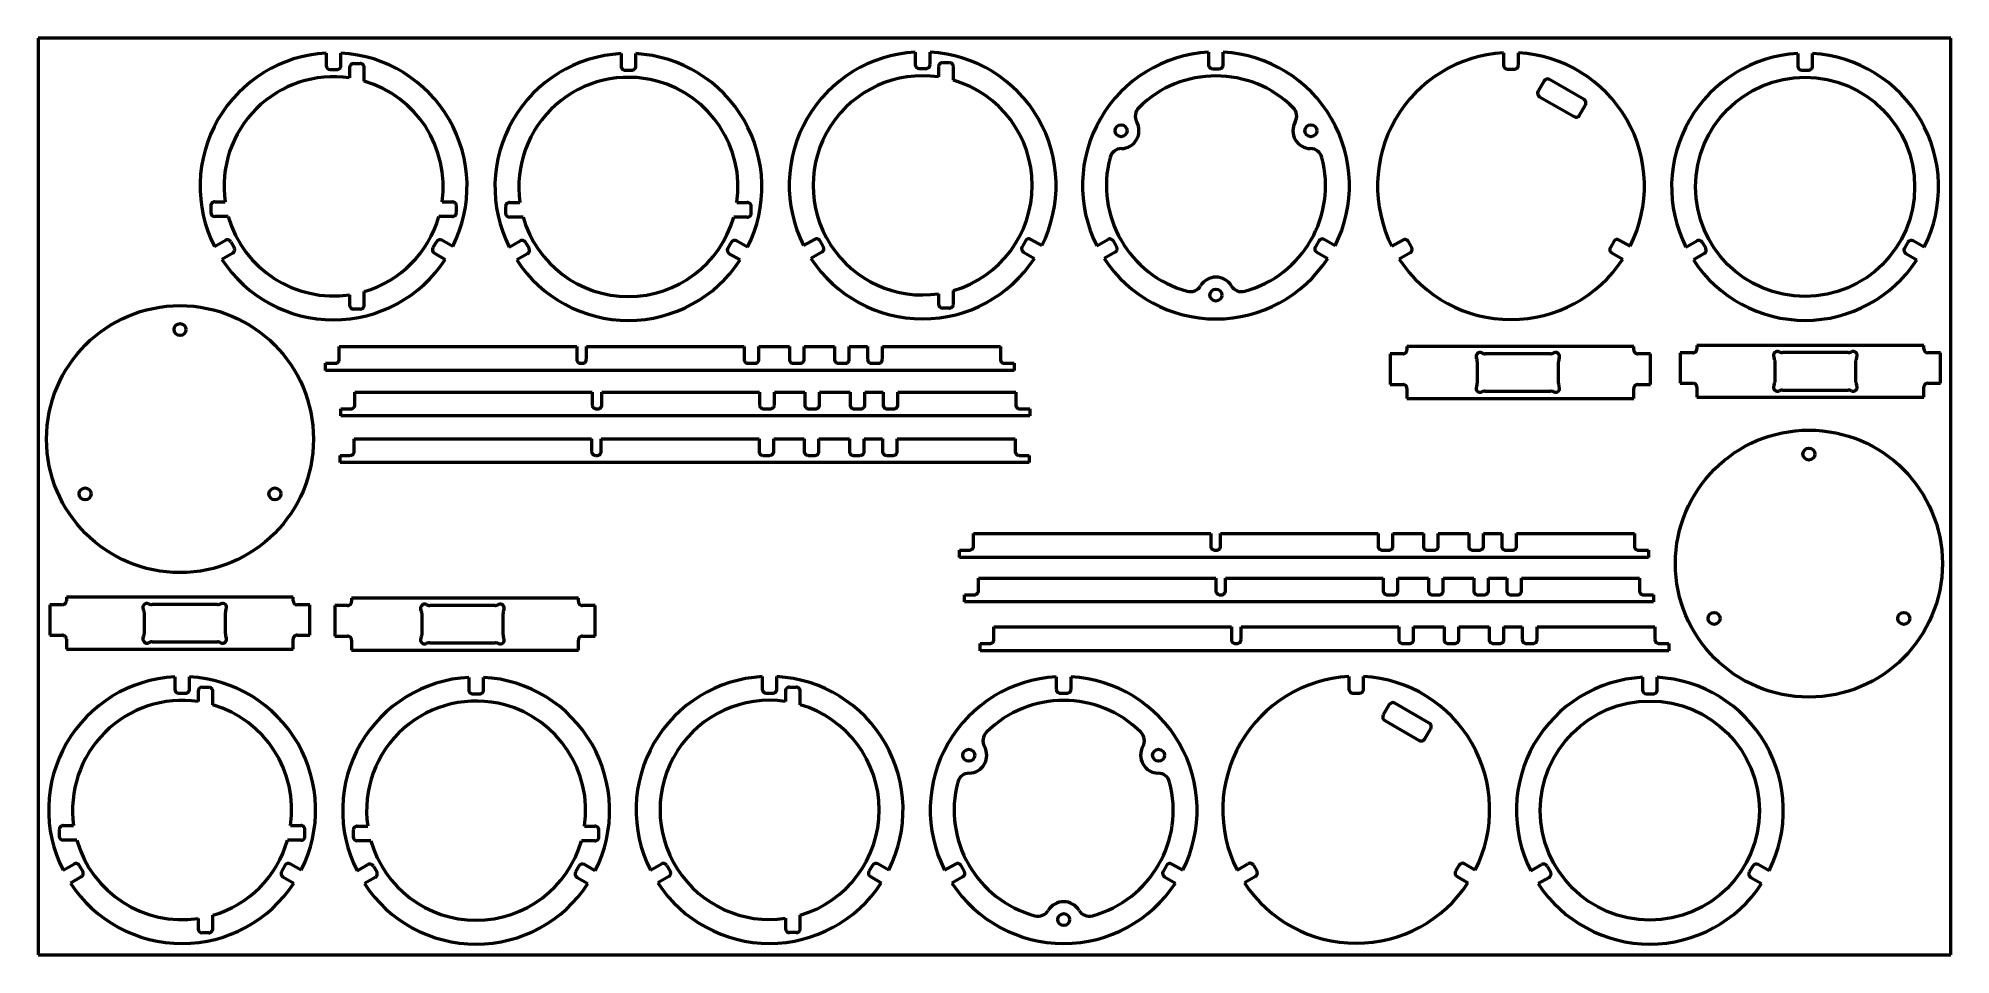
# Model space of a CAD drawing. Extents: x 0 to 480, y 0 to 230.
import ezdxf

# ---------------------------------------------------------------- set-up
doc = ezdxf.new("R2010")
doc.units = 0

msp = doc.modelspace()

# ---------------------------------------------------------------- linework, layer by layer
at = {"color": 7, "lineweight": 50}
for p, q in [((480, 230), (0, 230)), ((0, 230), (0, 0)), ((480, 0), (480, 230)), ((75.564781, 152.625336), (135.16478, 152.625336)), ((137.564789, 152.625336), (177.16478, 152.625336)), ((211.864777, 152.625336), (241.464783, 152.625336)), ((400.472992, 152.630402), (343.528015, 152.630402)), ((473.212494, 152.912292), (416.313507, 152.912292)), ((244.964783, 146.625336), (72.064781, 146.625336)), ((79.453972, 141.202621), (139.05397, 141.202621)), ((141.453979, 141.202621), (181.05397, 141.202621)), ((215.753967, 141.202621), (245.353973, 141.202621)), ((343.528015, 139.630402), (400.472992, 139.630402)), ((416.313507, 139.912292), (473.212494, 139.912292)), ((248.853973, 135.202621), (75.953972, 135.202621)), ((79.295013, 129.513519), (138.89502, 129.513519)), ((141.295013, 129.513519), (180.89502, 129.513519)), ((215.595016, 129.513519), (245.195007, 129.513519)), ((248.695007, 123.513512), (75.795013, 123.513512)), ((234.712296, 105.699532), (294.312286, 105.699532)), ((296.71228, 105.699532), (336.312286, 105.699532)), ((371.012299, 105.699532), (400.612305, 105.699532)), ((404.112305, 99.699532), (231.212296, 99.699532)), ((235.968765, 94.545006), (295.568756, 94.545006)), ((297.96875, 94.545006), (337.568756, 94.545006)), ((372.268768, 94.545006), (401.868774, 94.545006)), ((63.965317, 89.700485), (7.066319, 89.700485)), ((135.576202, 89.474266), (78.631203, 89.474266)), ((405.368774, 88.545006), (232.468765, 88.545006)), ((239.867935, 82.296082), (299.467926, 82.296082)), ((301.86792, 82.296082), (341.467926, 82.296082)), ((376.167938, 82.296082), (405.767944, 82.296082)), ((7.066319, 76.700485), (63.965317, 76.700485)), ((78.631203, 76.474266), (135.576202, 76.474266)), ((409.267944, 76.296082), (236.367935, 76.296082)), ((0, 0), (480, 0))]:
    msp.add_line(p, q, dxfattribs=at)
at = {"color": 7, "lineweight": 50, "ltscale": 0.078722}
for p, q in [((72.271713, 226.290176), (72.271713, 223.141296)), ((75.97171, 223.141296), (75.97171, 226.290176)), ((146.269928, 226.140137), (146.269928, 222.991257)), ((149.96994, 222.991257), (149.96994, 226.140137)), ((220.125778, 226.528412), (220.125778, 223.379532)), ((223.82579, 223.379532), (223.82579, 226.528412)), ((293.731903, 226.499802), (293.731903, 223.350922)), ((297.431915, 223.350922), (297.431915, 226.499802)), ((367.77594, 226.357895), (367.77594, 223.209015)), ((371.475952, 223.209015), (371.475952, 226.357895)), ((441.590393, 226.148911), (441.590393, 223.000031)), ((445.290405, 223.000031), (445.290405, 226.148911)), ((44.229134, 177.718994), (46.956142, 179.293442)), ((104.01429, 177.718994), (101.287277, 179.293442)), ((118.227356, 177.568954), (120.954361, 179.143402)), ((178.012512, 177.568954), (175.285507, 179.143402)), ((192.083206, 177.95723), (194.810211, 179.531677)), ((251.868362, 177.95723), (249.141357, 179.531677)), ((265.689331, 177.928619), (268.416351, 179.503067)), ((325.474487, 177.928619), (322.747467, 179.503067)), ((339.733368, 177.786713), (342.460388, 179.36116)), ((399.518524, 177.786713), (396.791504, 179.36116)), ((413.547821, 177.577728), (416.274841, 179.152176)), ((473.332977, 177.577728), (470.605957, 179.152176)), ((48.806145, 176.089142), (46.079132, 174.514709)), ((99.437279, 176.089142), (102.164291, 174.514709)), ((122.804367, 175.939102), (120.077354, 174.36467)), ((173.435501, 175.939102), (176.162506, 174.36467)), ((196.660217, 176.327377), (193.933197, 174.752945)), ((247.291351, 176.327377), (250.018372, 174.752945)), ((34.260597, 69.767014), (34.260597, 66.618134)), ((37.960594, 66.618134), (37.960594, 69.767014)), ((108.051262, 69.616966), (108.051262, 66.468086)), ((111.751259, 66.468086), (111.751259, 69.616966)), ((181.699539, 69.796272), (181.699539, 66.647392)), ((185.399551, 66.647392), (185.399551, 69.796272)), ((255.513245, 69.767654), (255.513245, 66.618774)), ((259.213257, 66.618774), (259.213257, 69.767654)), ((328.934601, 69.834724), (328.934601, 66.685844)), ((332.634613, 66.685844), (332.634613, 69.834724)), ((402.642365, 69.625732), (402.642365, 66.476852)), ((406.342377, 66.476852), (406.342377, 69.625732)), ((6.218018, 21.195839), (8.945026, 22.770277)), ((10.795027, 19.565983), (8.068016, 17.991545)), ((61.426163, 19.565983), (64.153175, 17.991545)), ((66.003174, 21.195839), (63.276165, 22.770277)), ((80.008682, 21.045795), (82.735687, 22.620234)), ((84.585693, 19.415939), (81.858681, 17.841501)), ((135.216827, 19.415939), (137.943848, 17.841501)), ((139.793839, 21.045795), (137.066833, 22.620234)), ((153.656967, 21.225101), (156.383972, 22.79954)), ((158.233978, 19.595245), (155.506958, 18.020807)), ((208.865112, 19.595245), (211.592133, 18.020807)), ((213.442123, 21.225101), (210.715118, 22.79954)), ((227.470673, 21.196487), (230.197678, 22.770926)), ((232.047684, 19.566631), (229.320679, 17.992193)), ((282.678833, 19.566631), (285.405823, 17.992193)), ((287.255829, 21.196487), (284.528809, 22.770926)), ((300.892029, 21.263554), (303.619049, 22.837992)), ((305.469025, 19.633698), (302.742035, 18.059259)), ((356.100189, 19.633698), (358.827179, 18.059259)), ((360.677185, 21.263554), (357.950165, 22.837992)), ((374.599792, 21.054565), (377.326813, 22.629004)), ((379.176788, 19.424709), (376.449799, 17.850271)), ((429.807953, 19.424709), (432.534943, 17.850271)), ((434.384949, 21.054565), (431.657928, 22.629004))]:
    msp.add_line(p, q, dxfattribs=at)
at = {"color": 7, "lineweight": 50, "ltscale": 0.0425}
for p, q in [((73.271713, 222.141296), (74.97171, 222.141296)), ((79.121712, 223.644363), (80.821709, 223.644363)), ((147.269928, 221.991257), (148.96994, 221.991257)), ((221.125778, 222.379532), (222.82579, 222.379532)), ((226.975784, 223.882599), (228.675781, 223.882599)), ((294.731903, 222.350922), (296.431915, 222.350922)), ((368.77594, 222.209015), (370.475952, 222.209015)), ((442.590393, 222.000031), (444.290405, 222.000031)), ((43.295189, 187.941299), (43.295189, 186.241287)), ((104.948235, 186.241287), (104.948235, 187.941299)), ((117.293411, 187.79126), (117.293411, 186.091248)), ((178.946457, 186.091248), (178.946457, 187.79126)), ((48.322166, 178.927414), (49.172165, 177.45517)), ((99.921257, 178.927414), (99.071259, 177.45517)), ((122.320389, 178.777374), (123.170387, 177.30513)), ((173.919479, 178.777374), (173.069473, 177.30513)), ((196.176239, 179.165649), (197.026245, 177.693405)), ((247.77533, 179.165649), (246.925323, 177.693405)), ((269.782379, 179.137039), (270.632355, 177.664795)), ((321.381439, 179.137039), (320.531464, 177.664795)), ((343.826416, 178.995132), (344.676392, 177.522888)), ((395.425476, 178.995132), (394.5755, 177.522888)), ((417.640869, 178.786148), (418.490845, 177.313904)), ((469.239929, 178.786148), (468.389954, 177.313904)), ((80.821709, 162.038223), (79.121712, 162.038223)), ((228.675781, 162.276459), (226.975784, 162.276459)), ((178.16478, 148.425339), (179.864777, 148.425339)), ((189.514771, 148.425339), (191.214783, 148.425339)), ((200.864777, 148.425339), (202.564789, 148.425339)), ((209.164795, 148.425339), (210.864777, 148.425339)), ((182.05397, 137.002625), (183.753967, 137.002625)), ((193.403961, 137.002625), (195.103973, 137.002625)), ((204.753967, 137.002625), (206.453979, 137.002625)), ((213.053986, 137.002625), (214.753967, 137.002625)), ((181.89502, 125.313515), (183.595016, 125.313515)), ((193.24501, 125.313515), (194.945007, 125.313515)), ((204.595016, 125.313515), (206.295013, 125.313515)), ((212.89502, 125.313515), (214.595016, 125.313515)), ((337.312286, 101.499535), (339.012299, 101.499535)), ((348.662292, 101.499535), (350.362305, 101.499535)), ((360.012299, 101.499535), (361.71228, 101.499535)), ((368.312317, 101.499535), (370.012299, 101.499535)), ((338.568756, 90.345009), (340.268768, 90.345009)), ((349.918762, 90.345009), (351.618774, 90.345009)), ((361.268768, 90.345009), (362.96875, 90.345009)), ((369.568787, 90.345009), (371.268768, 90.345009)), ((342.467926, 78.096085), (344.167938, 78.096085)), ((353.817932, 78.096085), (355.517944, 78.096085)), ((365.167938, 78.096085), (366.86792, 78.096085)), ((373.467957, 78.096085), (375.167938, 78.096085)), ((35.260597, 65.618134), (36.960594, 65.618134)), ((41.110596, 67.121201), (42.810596, 67.121201)), ((109.051262, 65.468086), (110.751259, 65.468086)), ((182.699539, 65.647392), (184.399551, 65.647392)), ((188.549545, 67.150459), (190.249542, 67.150459)), ((256.513245, 65.618774), (258.213257, 65.618774)), ((329.934601, 65.685844), (331.634613, 65.685844)), ((403.642365, 65.476852), (405.342377, 65.476852)), ((5.284073, 31.418131), (5.284073, 29.71813)), ((66.937119, 29.71813), (66.937119, 31.418131)), ((79.074738, 31.268087), (79.074738, 29.568087)), ((140.727783, 29.568087), (140.727783, 31.268087)), ((10.311052, 22.404251), (11.161051, 20.932009)), ((61.910141, 22.404251), (61.060143, 20.932009)), ((84.101715, 22.254208), (84.951714, 20.781965)), ((135.700806, 22.254208), (134.8508, 20.781965)), ((157.75, 22.433514), (158.600006, 20.961271)), ((209.349091, 22.433514), (208.499084, 20.961271)), ((231.563705, 22.4049), (232.413712, 20.932657)), ((283.162781, 22.4049), (282.312805, 20.932657)), ((304.985077, 22.471966), (305.835052, 20.999723)), ((356.584137, 22.471966), (355.734161, 20.999723)), ((378.692841, 22.262978), (379.542816, 20.790735)), ((430.291901, 22.262978), (429.441925, 20.790735)), ((42.810596, 5.515062), (41.110596, 5.515062)), ((190.249542, 5.544325), (188.549545, 5.544325))]:
    msp.add_line(p, q, dxfattribs=at)
at = {"color": 7, "lineweight": 50, "ltscale": 0.064888}
for p, q in [((78.121712, 222.644363), (78.121712, 220.048828)), ((225.975784, 222.882599), (225.975784, 220.287064)), ((78.121712, 165.633759), (78.121712, 163.038223)), ((225.975784, 165.871994), (225.975784, 163.276459)), ((40.110596, 66.121201), (40.110596, 63.525665)), ((187.549545, 66.150459), (187.549545, 63.554928)), ((40.110596, 9.110596), (40.110596, 6.515062)), ((187.549545, 9.139858), (187.549545, 6.544325))]:
    msp.add_line(p, q, dxfattribs=at)
at = {"color": 7, "lineweight": 50, "ltscale": 0.085077}
for p, q in [((81.821709, 219.241287), (81.821709, 222.644363)), ((229.675781, 219.479523), (229.675781, 222.882599)), ((81.821709, 163.038223), (81.821709, 166.441299)), ((229.675781, 163.276459), (229.675781, 166.679535)), ((43.810596, 62.718132), (43.810596, 66.121201)), ((191.249542, 62.747391), (191.249542, 66.150459)), ((43.810596, 6.515062), (43.810596, 9.918131)), ((191.249542, 6.544325), (191.249542, 9.947393))]:
    msp.add_line(p, q, dxfattribs=at)
at = {"color": 7, "lineweight": 50, "ltscale": 0.075}
for p, q in [((377.929779, 219.291702), (376.429779, 216.693619)), ((386.822083, 210.693619), (388.322083, 213.291702)), ((339.08844, 62.768532), (337.58844, 60.170456)), ((347.980774, 54.170456), (349.480774, 56.768532))]:
    msp.add_line(p, q, dxfattribs=at)
at = {"color": 7, "lineweight": 50, "ltscale": 0.250001}
for p, q in [((387.956085, 214.657715), (379.295807, 219.657715)), ((376.795807, 215.327591), (385.456085, 210.327591)), ((349.114746, 58.134556), (340.454468, 63.134556)), ((337.954468, 58.804428), (346.614746, 53.804428))]:
    msp.add_line(p, q, dxfattribs=at)
at = {"color": 7, "lineweight": 50, "ltscale": 0.065112}
for p, q in [((44.295189, 188.941299), (46.899662, 188.941299)), ((101.343765, 188.941299), (103.948235, 188.941299)), ((118.293411, 188.79126), (120.897888, 188.79126)), ((175.34198, 188.79126), (177.946457, 188.79126)), ((6.284073, 32.418129), (8.888546, 32.418129)), ((63.332645, 32.418129), (65.937119, 32.418129)), ((80.074738, 32.268085), (82.679214, 32.268085)), ((137.123306, 32.268085), (139.727783, 32.268085))]:
    msp.add_line(p, q, dxfattribs=at)
at = {"color": 7, "lineweight": 50, "ltscale": 0.084939}
for p, q in [((47.692749, 185.241287), (44.295189, 185.241287)), ((103.948235, 185.241287), (100.550674, 185.241287)), ((121.690971, 185.091248), (118.293411, 185.091248)), ((177.946457, 185.091248), (174.548889, 185.091248)), ((9.681635, 28.71813), (6.284073, 28.71813)), ((65.937119, 28.71813), (62.539558, 28.71813)), ((83.472298, 28.568087), (80.074738, 28.568087)), ((139.727783, 28.568087), (136.330215, 28.568087))]:
    msp.add_line(p, q, dxfattribs=at)
at = {"color": 7, "lineweight": 50, "ltscale": 0.078721}
for p, q in [((270.266327, 176.298767), (267.539337, 174.724335)), ((320.897491, 176.298767), (323.624481, 174.724335)), ((344.310364, 176.15686), (341.583374, 174.582428)), ((394.941528, 176.15686), (397.668518, 174.582428)), ((418.124817, 175.947876), (415.397827, 174.373444)), ((468.755981, 175.947876), (471.482971, 174.373444))]:
    msp.add_line(p, q, dxfattribs=at)
at = {"color": 7, "lineweight": 50, "ltscale": 0.08}
for p, q in [((75.564781, 149.425339), (75.564781, 152.625336)), ((135.16478, 152.625336), (135.16478, 149.425339)), ((137.564789, 149.425339), (137.564789, 152.625336)), ((177.16478, 152.625336), (177.16478, 149.425339)), ((180.864777, 149.425339), (180.864777, 152.625336)), ((188.514771, 152.625336), (188.514771, 149.425339)), ((192.214783, 149.425339), (192.214783, 152.625336)), ((199.864777, 152.625336), (199.864777, 149.425339)), ((203.564789, 149.425339), (203.564789, 152.625336)), ((208.164795, 152.625336), (208.164795, 149.425339)), ((211.864777, 149.425339), (211.864777, 152.625336)), ((241.464783, 152.625336), (241.464783, 149.425339)), ((342.528015, 150.780396), (339.328003, 150.780396)), ((404.673004, 150.780396), (401.472992, 150.780396)), ((415.313507, 151.062286), (412.113495, 151.062286)), ((477.412506, 151.062286), (474.212494, 151.062286)), ((79.453972, 138.002625), (79.453972, 141.202621)), ((139.05397, 141.202621), (139.05397, 138.002625)), ((141.453979, 138.002625), (141.453979, 141.202621)), ((181.05397, 141.202621), (181.05397, 138.002625)), ((184.753967, 138.002625), (184.753967, 141.202621)), ((192.403961, 141.202621), (192.403961, 138.002625)), ((196.103973, 138.002625), (196.103973, 141.202621)), ((203.753967, 141.202621), (203.753967, 138.002625)), ((207.453979, 138.002625), (207.453979, 141.202621)), ((212.053986, 141.202621), (212.053986, 138.002625)), ((215.753967, 138.002625), (215.753967, 141.202621)), ((245.353973, 141.202621), (245.353973, 138.002625)), ((339.328003, 143.130402), (342.528015, 143.130402)), ((401.472992, 143.130402), (404.673004, 143.130402)), ((412.113495, 143.412292), (415.313507, 143.412292)), ((474.212494, 143.412292), (477.412506, 143.412292)), ((79.295013, 126.313515), (79.295013, 129.513519)), ((138.89502, 129.513519), (138.89502, 126.313515)), ((141.295013, 126.313515), (141.295013, 129.513519)), ((180.89502, 129.513519), (180.89502, 126.313515)), ((184.595016, 126.313515), (184.595016, 129.513519)), ((192.24501, 129.513519), (192.24501, 126.313515)), ((195.945007, 126.313515), (195.945007, 129.513519)), ((203.595016, 129.513519), (203.595016, 126.313515)), ((207.295013, 126.313515), (207.295013, 129.513519)), ((211.89502, 129.513519), (211.89502, 126.313515)), ((215.595016, 126.313515), (215.595016, 129.513519)), ((245.195007, 129.513519), (245.195007, 126.313515)), ((234.712296, 102.499535), (234.712296, 105.699532)), ((294.312286, 105.699532), (294.312286, 102.499535)), ((296.71228, 102.499535), (296.71228, 105.699532)), ((336.312286, 105.699532), (336.312286, 102.499535)), ((340.012299, 102.499535), (340.012299, 105.699532)), ((347.662292, 105.699532), (347.662292, 102.499535)), ((351.362305, 102.499535), (351.362305, 105.699532)), ((359.012299, 105.699532), (359.012299, 102.499535)), ((362.71228, 102.499535), (362.71228, 105.699532)), ((367.312317, 105.699532), (367.312317, 102.499535)), ((371.012299, 102.499535), (371.012299, 105.699532)), ((400.612305, 105.699532), (400.612305, 102.499535)), ((235.968765, 91.345009), (235.968765, 94.545006)), ((295.568756, 94.545006), (295.568756, 91.345009)), ((297.96875, 91.345009), (297.96875, 94.545006)), ((337.568756, 94.545006), (337.568756, 91.345009)), ((341.268768, 91.345009), (341.268768, 94.545006)), ((348.918762, 94.545006), (348.918762, 91.345009)), ((352.618774, 91.345009), (352.618774, 94.545006)), ((360.268768, 94.545006), (360.268768, 91.345009)), ((363.96875, 91.345009), (363.96875, 94.545006)), ((368.568787, 94.545006), (368.568787, 91.345009)), ((372.268768, 91.345009), (372.268768, 94.545006)), ((401.868774, 94.545006), (401.868774, 91.345009)), ((6.066319, 87.850487), (2.86632, 87.850487)), ((68.165321, 87.850487), (64.965317, 87.850487)), ((77.631203, 87.624268), (74.431206, 87.624268)), ((139.776215, 87.624268), (136.576202, 87.624268)), ((239.867935, 79.096085), (239.867935, 82.296082)), ((299.467926, 82.296082), (299.467926, 79.096085)), ((301.86792, 79.096085), (301.86792, 82.296082)), ((341.467926, 82.296082), (341.467926, 79.096085)), ((345.167938, 79.096085), (345.167938, 82.296082)), ((352.817932, 82.296082), (352.817932, 79.096085)), ((356.517944, 79.096085), (356.517944, 82.296082)), ((364.167938, 82.296082), (364.167938, 79.096085)), ((367.86792, 79.096085), (367.86792, 82.296082)), ((372.467957, 82.296082), (372.467957, 79.096085)), ((376.167938, 79.096085), (376.167938, 82.296082)), ((405.767944, 82.296082), (405.767944, 79.096085)), ((2.86632, 80.200485), (6.066319, 80.200485)), ((64.965317, 80.200485), (68.165321, 80.200485)), ((74.431206, 79.974266), (77.631203, 79.974266)), ((136.576202, 79.974266), (139.776215, 79.974266))]:
    msp.add_line(p, q, dxfattribs=at)
at = {"color": 7, "lineweight": 50, "ltscale": 0.19125}
for p, q in [((180.864777, 152.625336), (188.514771, 152.625336)), ((192.214783, 152.625336), (199.864777, 152.625336)), ((339.328003, 150.780396), (339.328003, 143.130402)), ((404.673004, 143.130402), (404.673004, 150.780396)), ((412.113495, 151.062286), (412.113495, 143.412292)), ((477.412506, 143.412292), (477.412506, 151.062286)), ((184.753967, 141.202621), (192.403961, 141.202621)), ((196.103973, 141.202621), (203.753967, 141.202621)), ((184.595016, 129.513519), (192.24501, 129.513519)), ((195.945007, 129.513519), (203.595016, 129.513519)), ((340.012299, 105.699532), (347.662292, 105.699532)), ((351.362305, 105.699532), (359.012299, 105.699532)), ((341.268768, 94.545006), (348.918762, 94.545006)), ((352.618774, 94.545006), (360.268768, 94.545006)), ((2.86632, 87.850487), (2.86632, 80.200485)), ((68.165321, 80.200485), (68.165321, 87.850487)), ((74.431206, 87.624268), (74.431206, 79.974266)), ((139.776215, 79.974266), (139.776215, 87.624268)), ((345.167938, 82.296082), (352.817932, 82.296082)), ((356.517944, 82.296082), (364.167938, 82.296082))]:
    msp.add_line(p, q, dxfattribs=at)
at = {"color": 7, "lineweight": 50, "ltscale": 0.115}
for p, q in [((203.564789, 152.625336), (208.164795, 152.625336)), ((207.453979, 141.202621), (212.053986, 141.202621)), ((207.295013, 129.513519), (211.89502, 129.513519))]:
    msp.add_line(p, q, dxfattribs=at)
at = {"color": 7, "lineweight": 50, "ltscale": 0.02125}
for p, q in [((343.528015, 152.630402), (343.528015, 151.780396)), ((400.472992, 151.780396), (400.472992, 152.630402)), ((416.313507, 152.912292), (416.313507, 152.062286)), ((473.212494, 152.062286), (473.212494, 152.912292)), ((7.066319, 89.700485), (7.066319, 88.850487)), ((63.965317, 88.850487), (63.965317, 89.700485)), ((78.631203, 89.474266), (78.631203, 88.624268)), ((135.576202, 88.624268), (135.576202, 89.474266))]:
    msp.add_line(p, q, dxfattribs=at)
at = {"color": 7, "lineweight": 50, "ltscale": 0.135}
for p, q in [((361.150513, 148.830399), (361.150513, 143.430405)), ((381.550507, 143.430405), (381.550507, 148.830399)), ((435.812988, 149.112289), (435.812988, 143.712296)), ((456.212982, 143.712296), (456.212982, 149.112289)), ((26.565819, 85.900482), (26.565819, 80.500488)), ((46.96582, 80.500488), (46.96582, 85.900482)), ((96.253708, 85.674263), (96.253708, 80.274269)), ((116.653702, 80.274269), (116.653702, 85.674263))]:
    msp.add_line(p, q, dxfattribs=at)
at = {"color": 7, "lineweight": 50, "ltscale": 0.41}
for p, q in [((379.550507, 150.830399), (363.150513, 150.830399)), ((454.212982, 151.112289), (437.812988, 151.112289)), ((363.150513, 141.430405), (379.550507, 141.430405)), ((437.812988, 141.712296), (454.212982, 141.712296)), ((44.96582, 87.900482), (28.565819, 87.900482)), ((114.653702, 87.674263), (98.253708, 87.674263)), ((28.565819, 78.500488), (44.96582, 78.500488)), ((98.253708, 78.274269), (114.653702, 78.274269))]:
    msp.add_line(p, q, dxfattribs=at)
at = {"color": 7, "lineweight": 50, "ltscale": 0.0625}
for p, q in [((72.064781, 148.425339), (74.564781, 148.425339)), ((242.464783, 148.425339), (244.964783, 148.425339)), ((343.528015, 142.130402), (343.528015, 139.630402)), ((400.472992, 139.630402), (400.472992, 142.130402)), ((416.313507, 142.412292), (416.313507, 139.912292)), ((473.212494, 139.912292), (473.212494, 142.412292)), ((75.953972, 137.002625), (78.453972, 137.002625)), ((246.353973, 137.002625), (248.853973, 137.002625)), ((75.795013, 125.313515), (78.295013, 125.313515)), ((246.195007, 125.313515), (248.695007, 125.313515)), ((231.212296, 101.499535), (233.712296, 101.499535)), ((401.612305, 101.499535), (404.112305, 101.499535)), ((232.468765, 90.345009), (234.968765, 90.345009)), ((402.868774, 90.345009), (405.368774, 90.345009)), ((7.066319, 79.200485), (7.066319, 76.700485)), ((63.965317, 76.700485), (63.965317, 79.200485)), ((78.631203, 78.974266), (78.631203, 76.474266)), ((135.576202, 76.474266), (135.576202, 78.974266)), ((236.367935, 78.096085), (238.867935, 78.096085)), ((406.767944, 78.096085), (409.267944, 78.096085))]:
    msp.add_line(p, q, dxfattribs=at)
at = {"color": 7, "lineweight": 50, "ltscale": 0.045}
for p, q in [((72.064781, 146.625336), (72.064781, 148.425339)), ((244.964783, 148.425339), (244.964783, 146.625336)), ((75.953972, 135.202621), (75.953972, 137.002625)), ((248.853973, 137.002625), (248.853973, 135.202621)), ((75.795013, 123.513512), (75.795013, 125.313515)), ((248.695007, 125.313515), (248.695007, 123.513512)), ((231.212296, 99.699532), (231.212296, 101.499535)), ((404.112305, 101.499535), (404.112305, 99.699532)), ((232.468765, 88.545006), (232.468765, 90.345009)), ((405.368774, 90.345009), (405.368774, 88.545006)), ((236.367935, 76.296082), (236.367935, 78.096085)), ((409.267944, 78.096085), (409.267944, 76.296082))]:
    msp.add_line(p, q, dxfattribs=at)
at = {"color": 7, "lineweight": 50, "ltscale": 0.01}
for p, q in [((136.16478, 148.425339), (136.564789, 148.425339)), ((140.05397, 137.002625), (140.453979, 137.002625)), ((139.89502, 125.313515), (140.295013, 125.313515)), ((295.312286, 101.499535), (295.71228, 101.499535)), ((296.568756, 90.345009), (296.96875, 90.345009)), ((300.467926, 78.096085), (300.86792, 78.096085))]:
    msp.add_line(p, q, dxfattribs=at)
at = {"color": 7, "lineweight": 50, "ltscale": 0.115001}
for p, q in [((362.71228, 105.699532), (367.312317, 105.699532)), ((363.96875, 94.545006), (368.568787, 94.545006)), ((367.86792, 82.296082), (372.467957, 82.296082))]:
    msp.add_line(p, q, dxfattribs=at)
at = {"color": 7, "lineweight": 50}
for centre, radius in [((443.440399, 192.700027), 27.5), ((271.766205, 206.800919), 1.5), ((319.397614, 206.800919), 1.5), ((295.581909, 165.550919), 1.5), ((35.581619, 129.399139), 33.5), ((35.581619, 156.899139), 1.5), ((444.40509, 98.149529), 33.5), ((444.40509, 125.649529), 1.5), ((11.765921, 115.649139), 1.5), ((59.397316, 115.649139), 1.5), ((420.589386, 84.399529), 1.5), ((468.220795, 84.399529), 1.5), ((404.492371, 36.176857), 27.5), ((233.547546, 50.068779), 1.5), ((281.178955, 50.068779), 1.5), ((257.363251, 8.818779), 1.5)]:
    msp.add_circle(centre, radius, dxfattribs=at)
for centre, radius, start, end in [((74.121712, 192.841293), 33.5, 93.165706, 206.834292), ((74.121712, 192.841293), 33.5, 333.165706, 86.834292), ((148.119934, 192.691254), 33.5, 93.165706, 206.834292), ((148.119934, 192.691254), 33.5, 333.165706, 86.834292), ((221.975784, 193.079529), 33.5, 93.165706, 206.834292), ((221.975784, 193.079529), 33.5, 333.165706, 86.834292), ((295.581909, 193.050919), 33.5, 93.165706, 206.834292), ((295.581909, 193.050919), 33.5, 333.165706, 86.834292), ((369.625946, 192.909012), 33.5, 93.165706, 206.834292), ((369.625946, 192.909012), 33.5, 333.165706, 86.834292), ((443.440399, 192.700027), 33.5, 93.165706, 206.834292), ((443.440399, 192.700027), 33.5, 333.165706, 86.834292), ((73.271713, 223.141296), 1, 180.000005, 269.999997), ((74.97171, 223.141296), 1, 269.999997, 360), ((79.121712, 222.644363), 1, 90.000003, 179.999995), ((80.821709, 222.644363), 1, 0, 90.000003), ((147.269928, 222.991257), 1, 179.999995, 269.999997), ((148.96994, 222.991257), 1, 269.999997, 360), ((221.125778, 223.379532), 1, 180.000005, 269.999997), ((222.82579, 223.379532), 1, 269.999997, 360), ((226.975784, 222.882599), 1, 90.000003, 180.000005), ((228.675781, 222.882599), 1, 0, 90.000003), ((294.731903, 223.350922), 1, 179.999995, 269.999997), ((296.431915, 223.350922), 1, 269.999997, 360), ((368.77594, 223.209015), 1, 180.000005, 269.999997), ((370.475952, 223.209015), 1, 269.999997, 360), ((442.590393, 223.000031), 1, 180.000005, 269.999997), ((444.290405, 223.000031), 1, 269.999997, 360), ((74.121712, 192.841293), 27.5, 81.636402, 188.153069), ((74.121712, 192.841293), 27.5, 351.84693, 73.739795), ((148.119934, 192.691254), 27.5, 74.878333, 188.153069), ((148.119934, 192.691254), 27.5, 351.84693, 74.878333), ((221.975784, 193.079529), 27.5, 81.636402, 278.363598), ((221.975784, 193.079529), 27.5, 286.260205, 73.739795), ((295.581909, 193.050919), 27.5, 45.217782, 134.782213), ((377.295807, 216.193619), 1, 149.999997, 239.999997), ((378.795807, 218.791702), 1, 60.000002, 149.999997), ((278.323761, 210.440765), 3, 134.782213, 209.032916), ((312.840057, 210.440765), 3, 330.967079, 45.217782), ((387.456085, 213.791702), 1, 329.999999, 60.000002), ((271.766205, 206.800919), 4.5, 270.967077, 29.032921), ((319.397614, 206.800919), 4.5, 150.967084, 269.032925), ((385.956085, 211.193619), 1, 239.999997, 329.999999), ((271.892792, 199.301987), 3, 90.967075, 165.217782), ((319.271027, 199.301987), 3, 14.782215, 89.032923), ((295.581909, 193.050919), 27.5, 165.217782, 254.782213), ((295.581909, 193.050919), 27.5, 285.217782, 14.782215), ((44.295189, 187.941299), 1, 90.000003, 180.000005), ((103.948235, 187.941299), 1, 0, 90.000003), ((118.293411, 187.79126), 1, 90.000003, 180.000005), ((177.946457, 187.79126), 1, 360, 90.000003), ((44.295189, 186.241287), 1, 180.000005, 269.999997), ((74.121712, 192.841293), 27.5, 196.04329, 278.363598), ((74.121712, 192.841293), 27.5, 286.260205, 343.956705), ((103.948235, 186.241287), 1, 269.999997, 360), ((118.293411, 186.091248), 1, 180.000005, 269.999997), ((148.119934, 192.691254), 27.5, 196.04329, 343.956705), ((177.946457, 186.091248), 1, 269.999997, 360), ((47.456142, 178.427414), 1, 30.000001, 120.000003), ((100.787277, 178.427414), 1, 60.000002, 149.999997), ((121.454361, 178.277374), 1, 30.000001, 120.000003), ((174.785507, 178.277374), 1, 60.000002, 149.999997), ((195.310211, 178.665649), 1, 30.000001, 120.000003), ((196.160217, 177.193405), 1, 299.999998, 30.000001), ((247.791351, 177.193405), 1, 149.999997, 239.999997), ((248.641357, 178.665649), 1, 60.000002, 149.999997), ((268.916351, 178.637039), 1, 30.000001, 120.000003), ((269.766327, 177.164795), 1, 299.999998, 30.000001), ((321.397491, 177.164795), 1, 149.999997, 239.999997), ((322.247467, 178.637039), 1, 60.000002, 149.999997), ((342.960388, 178.495132), 1, 30.000001, 120.000003), ((396.291504, 178.495132), 1, 60.000002, 149.999997), ((416.774841, 178.286148), 1, 30.000001, 120.000003), ((470.105957, 178.286148), 1, 60.000002, 149.999997), ((74.121712, 192.841293), 33.5, 213.1657, 326.834295), ((48.306145, 176.95517), 1, 299.999998, 30.000001), ((99.937279, 176.95517), 1, 149.999997, 239.999997), ((148.119934, 192.691254), 33.5, 213.1657, 326.834295), ((122.304367, 176.80513), 1, 299.999998, 30.000001), ((173.935501, 176.80513), 1, 149.999997, 239.999997), ((221.975784, 193.079529), 33.5, 213.1657, 326.834295), ((295.581909, 193.050919), 33.5, 213.1657, 326.834295), ((369.625946, 192.909012), 33.5, 213.1657, 326.834295), ((343.810364, 177.022888), 1, 299.999998, 30.000001), ((395.441528, 177.022888), 1, 149.999997, 239.999997), ((443.440399, 192.700027), 33.5, 213.1657, 326.834295), ((417.624817, 176.813904), 1, 299.999998, 30.000001), ((469.255981, 176.813904), 1, 149.999997, 239.999997), ((295.581909, 165.550919), 4.5, 30.967077, 149.032925), ((226.975784, 163.276459), 1, 180.000005, 269.999997), ((228.675781, 163.276459), 1, 269.999997, 0), ((289.15094, 169.410004), 3, 254.782213, 329.032923), ((302.012878, 169.410004), 3, 210.967075, 285.217782), ((79.121712, 163.038223), 1, 180.000005, 269.999997), ((80.821709, 163.038223), 1, 269.999997, 0), ((74.564781, 149.425339), 1, 269.999997, 360), ((136.16478, 149.425339), 1, 179.999995, 269.999997), ((136.564789, 149.425339), 1, 269.999997, 0), ((178.16478, 149.425339), 1, 179.999995, 269.999997), ((179.864777, 149.425339), 1, 269.999997, 360), ((189.514771, 149.425339), 1, 179.999995, 269.999997), ((191.214783, 149.425339), 1, 269.999997, 360), ((200.864777, 149.425339), 1, 179.999995, 269.999997), ((202.564789, 149.425339), 1, 269.999997, 360), ((209.164795, 149.425339), 1, 179.999995, 269.999997), ((210.864777, 149.425339), 1, 269.999997, 360), ((242.464783, 149.425339), 1, 179.999995, 269.999997), ((342.528015, 151.780396), 1, 269.999997, 360), ((361.857605, 150.123291), 1, 64.471221, 205.528783), ((359.150513, 148.830399), 2, 0, 25.52878), ((363.150513, 152.830399), 2, 244.471216, 269.999997), ((379.550507, 152.830399), 2, 269.999997, 295.528779), ((380.843384, 150.123291), 1, 334.47122, 115.528784), ((383.550507, 148.830399), 2, 154.471217, 180.000005), ((401.472992, 151.780396), 1, 179.999995, 269.999997), ((415.313507, 152.062286), 1, 269.999997, 360), ((436.520111, 150.405182), 1, 64.471221, 205.528783), ((433.812988, 149.112289), 2, 0, 25.52878), ((437.812988, 153.112289), 2, 244.471216, 269.999997), ((454.212982, 153.112289), 2, 269.999997, 295.528779), ((455.50589, 150.405182), 1, 334.47122, 115.528784), ((458.212982, 149.112289), 2, 154.471217, 180.000005), ((474.212494, 152.062286), 1, 180.000005, 269.999997), ((342.528015, 142.130402), 1, 0, 90.000003), ((361.857605, 142.137512), 1, 154.471217, 295.528779), ((359.150513, 143.430405), 2, 334.47122, 0), ((363.150513, 139.430405), 2, 90.000003, 115.528784), ((379.550507, 139.430405), 2, 64.471221, 90.000003), ((380.843384, 142.137512), 1, 244.471216, 25.52878), ((383.550507, 143.430405), 2, 180.000005, 205.528783), ((401.472992, 142.130402), 1, 90.000003, 180.000005), ((415.313507, 142.412292), 1, 0, 90.000003), ((436.520111, 142.419403), 1, 154.471217, 295.528779), ((433.812988, 143.712296), 2, 334.47122, 360), ((437.812988, 139.712296), 2, 90.000003, 115.528784), ((454.212982, 139.712296), 2, 64.471221, 90.000003), ((455.50589, 142.419403), 1, 244.471216, 25.52878), ((458.212982, 143.712296), 2, 179.999995, 205.528783), ((474.212494, 142.412292), 1, 90.000003, 180.000005), ((78.453972, 138.002625), 1, 269.999997, 360), ((140.05397, 138.002625), 1, 179.999995, 269.999997), ((140.453979, 138.002625), 1, 269.999997, 0), ((182.05397, 138.002625), 1, 179.999995, 269.999997), ((183.753967, 138.002625), 1, 269.999997, 360), ((193.403961, 138.002625), 1, 179.999995, 269.999997), ((195.103973, 138.002625), 1, 269.999997, 360), ((204.753967, 138.002625), 1, 179.999995, 269.999997), ((206.453979, 138.002625), 1, 269.999997, 360), ((213.053986, 138.002625), 1, 179.999995, 269.999997), ((214.753967, 138.002625), 1, 269.999997, 360), ((246.353973, 138.002625), 1, 179.999995, 269.999997), ((78.295013, 126.313515), 1, 269.999997, 360), ((139.89502, 126.313515), 1, 179.999995, 269.999997), ((140.295013, 126.313515), 1, 269.999997, 0), ((181.89502, 126.313515), 1, 179.999995, 269.999997), ((183.595016, 126.313515), 1, 269.999997, 360), ((193.24501, 126.313515), 1, 179.999995, 269.999997), ((194.945007, 126.313515), 1, 269.999997, 360), ((204.595016, 126.313515), 1, 179.999995, 269.999997), ((206.295013, 126.313515), 1, 269.999997, 360), ((212.89502, 126.313515), 1, 179.999995, 269.999997), ((214.595016, 126.313515), 1, 269.999997, 360), ((246.195007, 126.313515), 1, 179.999995, 269.999997), ((233.712296, 102.499535), 1, 269.999997, 360), ((295.312286, 102.499535), 1, 179.999995, 269.999997), ((295.71228, 102.499535), 1, 269.999997, 0), ((337.312286, 102.499535), 1, 179.999995, 269.999997), ((339.012299, 102.499535), 1, 269.999997, 360), ((348.662292, 102.499535), 1, 179.999995, 269.999997), ((350.362305, 102.499535), 1, 269.999997, 360), ((360.012299, 102.499535), 1, 179.999995, 269.999997), ((361.71228, 102.499535), 1, 269.999997, 360), ((368.312317, 102.499535), 1, 179.999995, 269.999997), ((370.012299, 102.499535), 1, 269.999997, 360), ((401.612305, 102.499535), 1, 179.999995, 269.999997), ((234.968765, 91.345009), 1, 269.999997, 360), ((296.568756, 91.345009), 1, 179.999995, 269.999997), ((296.96875, 91.345009), 1, 269.999997, 0), ((338.568756, 91.345009), 1, 179.999995, 269.999997), ((340.268768, 91.345009), 1, 269.999997, 360), ((349.918762, 91.345009), 1, 179.999995, 269.999997), ((351.618774, 91.345009), 1, 269.999997, 360), ((361.268768, 91.345009), 1, 179.999995, 269.999997), ((362.96875, 91.345009), 1, 269.999997, 360), ((369.568787, 91.345009), 1, 179.999995, 269.999997), ((371.268768, 91.345009), 1, 269.999997, 360), ((402.868774, 91.345009), 1, 179.999995, 269.999997), ((6.066319, 88.850487), 1, 269.999997, 360), ((27.272926, 87.193375), 1, 64.471221, 205.528783), ((24.565819, 85.900482), 2, 0, 25.52878), ((28.565819, 89.900482), 2, 244.471216, 269.999997), ((44.96582, 89.900482), 2, 269.999997, 295.528779), ((46.258713, 87.193375), 1, 334.47122, 115.528784), ((48.96582, 85.900482), 2, 154.471217, 180.000005), ((64.965317, 88.850487), 1, 180.000005, 269.999997), ((77.631203, 88.624268), 1, 269.999997, 360), ((96.960815, 86.967163), 1, 64.471221, 205.528783), ((94.253708, 85.674263), 2, 0, 25.52878), ((98.253708, 89.674263), 2, 244.471216, 269.999997), ((114.653702, 89.674263), 2, 269.999997, 295.528779), ((115.946594, 86.967163), 1, 334.47122, 115.528784), ((118.653702, 85.674263), 2, 154.471217, 180.000005), ((136.576202, 88.624268), 1, 179.999995, 269.999997), ((6.066319, 79.200485), 1, 0, 90.000003), ((27.272926, 79.207596), 1, 154.471217, 295.528779), ((24.565819, 80.500488), 2, 334.47122, 360), ((28.565819, 76.500488), 2, 90.000003, 115.528784), ((44.96582, 76.500488), 2, 64.471221, 90.000003), ((46.258713, 79.207596), 1, 244.471216, 25.52878), ((48.96582, 80.500488), 2, 179.999995, 205.528783), ((64.965317, 79.200485), 1, 90.000003, 180.000005), ((77.631203, 78.974266), 1, 0, 90.000003), ((96.960815, 78.981369), 1, 154.471217, 295.528779), ((94.253708, 80.274269), 2, 334.47122, 0), ((98.253708, 76.274269), 2, 90.000003, 115.528784), ((114.653702, 76.274269), 2, 64.471221, 90.000003), ((115.946594, 78.981369), 1, 244.471216, 25.52878), ((118.653702, 80.274269), 2, 180.000005, 205.528783), ((136.576202, 78.974266), 1, 90.000003, 180.000005), ((238.867935, 79.096085), 1, 269.999997, 360), ((300.467926, 79.096085), 1, 179.999995, 269.999997), ((300.86792, 79.096085), 1, 269.999997, 0), ((342.467926, 79.096085), 1, 179.999995, 269.999997), ((344.167938, 79.096085), 1, 269.999997, 360), ((353.817932, 79.096085), 1, 179.999995, 269.999997), ((355.517944, 79.096085), 1, 269.999997, 360), ((365.167938, 79.096085), 1, 179.999995, 269.999997), ((366.86792, 79.096085), 1, 269.999997, 360), ((373.467957, 79.096085), 1, 179.999995, 269.999997), ((375.167938, 79.096085), 1, 269.999997, 360), ((406.767944, 79.096085), 1, 179.999995, 269.999997), ((36.110596, 36.31813), 33.5, 93.165706, 206.834292), ((36.110596, 36.31813), 33.5, 333.165706, 86.834292), ((109.90126, 36.168087), 33.5, 93.165706, 206.834292), ((109.90126, 36.168087), 33.5, 333.165706, 86.834292), ((183.549545, 36.347393), 33.5, 93.165706, 206.834292), ((183.549545, 36.347393), 33.5, 333.165706, 86.834292), ((257.363251, 36.318779), 33.5, 93.165706, 206.834292), ((257.363251, 36.318779), 33.5, 333.165706, 86.834292), ((330.784607, 36.385845), 33.5, 93.165706, 206.834292), ((330.784607, 36.385845), 33.5, 333.165706, 86.834292), ((404.492371, 36.176857), 33.5, 93.165706, 206.834292), ((404.492371, 36.176857), 33.5, 333.165706, 86.834292), ((36.110596, 36.31813), 27.5, 81.636402, 188.153069), ((35.260597, 66.618134), 1, 180.000005, 269.999997), ((36.960594, 66.618134), 1, 269.999997, 360), ((41.110596, 66.121201), 1, 90.000003, 179.999995), ((42.810596, 66.121201), 1, 0, 90.000003), ((36.110596, 36.31813), 27.5, 351.84693, 73.739795), ((109.90126, 36.168087), 27.5, 74.878333, 188.153069), ((109.051262, 66.468086), 1, 179.999995, 269.999997), ((110.751259, 66.468086), 1, 269.999997, 360), ((109.90126, 36.168087), 27.5, 351.84693, 74.878333), ((183.549545, 36.347393), 27.5, 81.636402, 278.363598), ((182.699539, 66.647392), 1, 180.000005, 269.999997), ((184.399551, 66.647392), 1, 269.999997, 360), ((188.549545, 66.150459), 1, 90.000003, 180.000005), ((190.249542, 66.150459), 1, 0, 90.000003), ((183.549545, 36.347393), 27.5, 286.260205, 73.739795), ((257.363251, 36.318779), 27.5, 45.217782, 134.782213), ((256.513245, 66.618774), 1, 179.999995, 269.999997), ((258.213257, 66.618774), 1, 269.999997, 360), ((329.934601, 66.685844), 1, 180.000005, 269.999997), ((331.634613, 66.685844), 1, 269.999997, 360), ((339.954468, 62.268532), 1, 60.000002, 149.999997), ((403.642365, 66.476852), 1, 180.000005, 269.999997), ((405.342377, 66.476852), 1, 269.999997, 360), ((338.454468, 59.670456), 1, 149.999997, 239.999997), ((348.614746, 57.268532), 1, 329.999999, 60.000002), ((240.105103, 53.708618), 3, 134.782213, 209.032916), ((274.621399, 53.708618), 3, 330.967079, 45.217782), ((347.114746, 54.670456), 1, 239.999997, 329.999999), ((233.547546, 50.068779), 4.5, 270.967077, 29.032921), ((281.178955, 50.068779), 4.5, 150.967084, 269.032925), ((257.363251, 36.318779), 27.5, 165.217782, 254.782213), ((233.674133, 42.569847), 3, 90.967075, 165.217782), ((257.363251, 36.318779), 27.5, 285.217782, 14.782215), ((281.052368, 42.569847), 3, 14.782215, 89.032923), ((6.284073, 31.418131), 1, 90.000003, 180.000005), ((6.284073, 29.71813), 1, 180.000005, 269.999997), ((65.937119, 31.418131), 1, 0, 90.000003), ((65.937119, 29.71813), 1, 269.999997, 360), ((80.074738, 31.268087), 1, 90.000003, 180.000005), ((80.074738, 29.568087), 1, 180.000005, 269.999997), ((139.727783, 31.268087), 1, 360, 90.000003), ((139.727783, 29.568087), 1, 269.999997, 360), ((36.110596, 36.31813), 27.5, 196.04329, 278.363598), ((36.110596, 36.31813), 27.5, 286.260205, 343.956705), ((109.90126, 36.168087), 27.5, 196.04329, 343.956705), ((9.445026, 21.904251), 1, 30.000001, 120.000003), ((10.295027, 20.432009), 1, 299.999998, 30.000001), ((61.926163, 20.432009), 1, 149.999997, 239.999997), ((62.776165, 21.904251), 1, 60.000002, 149.999997), ((83.235687, 21.754208), 1, 30.000001, 120.000003), ((84.085693, 20.281965), 1, 299.999998, 30.000001), ((135.716827, 20.281965), 1, 149.999997, 239.999997), ((136.566833, 21.754208), 1, 60.000002, 149.999997), ((156.883972, 21.933514), 1, 30.000001, 120.000003), ((157.733978, 20.461271), 1, 299.999998, 30.000001), ((209.365112, 20.461271), 1, 149.999997, 239.999997), ((210.215118, 21.933514), 1, 60.000002, 149.999997), ((230.697678, 21.9049), 1, 30.000001, 120.000003), ((231.547684, 20.432657), 1, 299.999998, 30.000001), ((283.178833, 20.432657), 1, 149.999997, 239.999997), ((284.028809, 21.9049), 1, 60.000002, 149.999997), ((304.119049, 21.971966), 1, 30.000001, 120.000003), ((304.969025, 20.499723), 1, 299.999998, 30.000001), ((356.600189, 20.499723), 1, 149.999997, 239.999997), ((357.450165, 21.971966), 1, 60.000002, 149.999997), ((377.826813, 21.762978), 1, 30.000001, 120.000003), ((378.676788, 20.290735), 1, 299.999998, 30.000001), ((430.307953, 20.290735), 1, 149.999997, 239.999997), ((431.157928, 21.762978), 1, 60.000002, 149.999997), ((36.110596, 36.31813), 33.5, 213.1657, 326.834295), ((109.90126, 36.168087), 33.5, 213.1657, 326.834295), ((183.549545, 36.347393), 33.5, 213.1657, 326.834295), ((257.363251, 36.318779), 33.5, 213.1657, 326.834295), ((330.784607, 36.385845), 33.5, 213.1657, 326.834295), ((404.492371, 36.176857), 33.5, 213.1657, 326.834295), ((250.932281, 12.67787), 3, 254.782213, 329.032923), ((257.363251, 8.818779), 4.5, 30.967077, 149.032925), ((263.79422, 12.67787), 3, 210.967075, 285.217782), ((41.110596, 6.515062), 1, 180.000005, 269.999997), ((42.810596, 6.515062), 1, 269.999997, 0), ((188.549545, 6.544325), 1, 180.000005, 269.999997), ((190.249542, 6.544325), 1, 269.999997, 0)]:
    msp.add_arc(centre, radius, start, end, dxfattribs=at)

doc.saveas('drawing.dxf')
